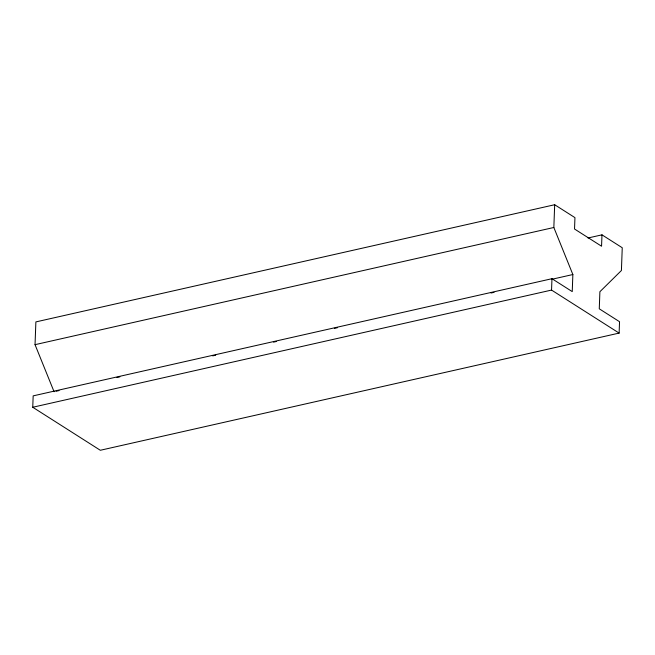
<?xml version="1.0" encoding="UTF-8"?>
<svg xmlns="http://www.w3.org/2000/svg" width="655" height="655" viewBox="0 0 655 655"><rect width="100%" height="100%" fill="white"/><g stroke="black" fill="none" stroke-linecap="round" stroke-linejoin="round"><path stroke-width="0.98" d="M588.01 237.994L601.978 234.842L622.25 247.746L621.415 270.507L599.89 291.737L599.268 308.808L619.54 321.711L619.122 333.092L100.321 450.272L32.75 407.254L33.168 395.874L551.968 278.702L572.241 291.606L572.863 274.535L553.843 227.49L554.679 204.728L35.878 321.908L35.042 344.669L54.062 391.706M619.122 333.092L551.551 290.075L551.968 278.702M601.978 234.842L601.56 246.223L574.533 229.013L574.951 217.632L554.679 204.728M35.042 344.669L553.843 227.49M56.06 391.256L59.056 390.585M116.918 377.509L119.914 376.838M212.695 355.878L215.691 355.206M273.561 342.131L276.549 341.46M334.418 328.392L337.407 327.713M491.053 293.014L494.05 292.335M551.911 279.267L572.863 274.535M32.75 407.254L551.551 290.075"/></g></svg>
